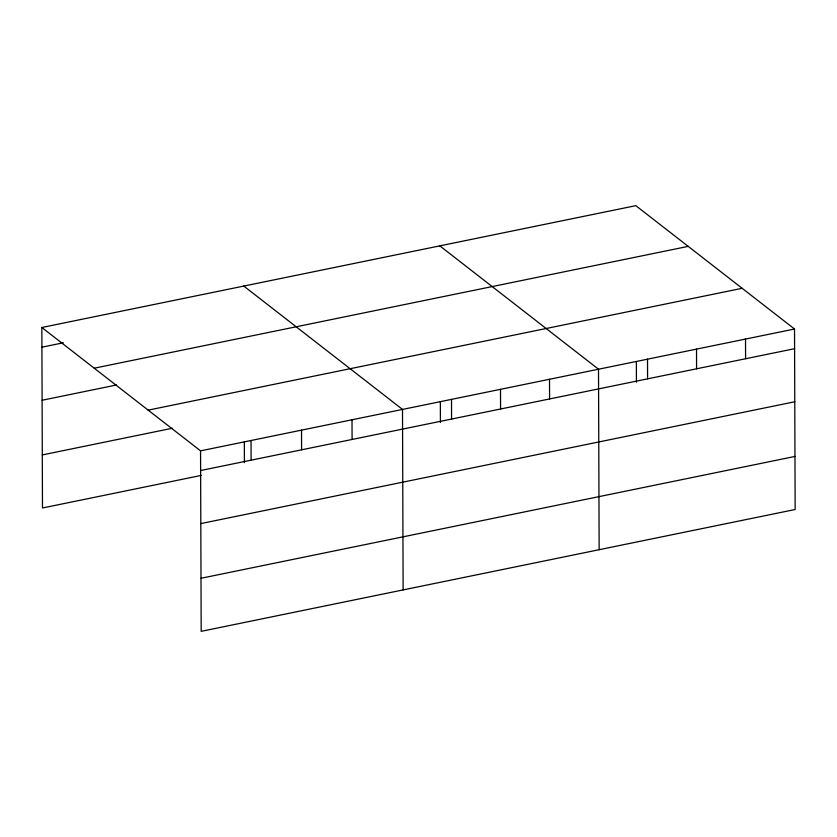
<?xml version="1.0" encoding="UTF-8"?>
<svg xmlns="http://www.w3.org/2000/svg" width="837" height="837" viewBox="0 0 837 837"><rect width="100%" height="100%" fill="white"/><g stroke="black" fill="none" stroke-linecap="round" stroke-linejoin="round"><path stroke-width="1.26" d="M41.85 327.497L635.817 205.661L794.522 329.014L795.15 509.503L201.183 631.339L200.556 450.85L41.85 327.497L42.478 507.986L201.518 475.364M41.923 347.188L63.371 342.783M94.225 368.207L688.192 246.371M42.101 400.253L116.573 384.978M148.18 410.14L742.147 288.305M42.3 454.92L172.296 428.262M200.556 450.85L794.522 329.014M200.618 470.53L794.585 348.694M200.807 523.596L794.773 401.76M200.995 578.273L794.962 456.437M439.812 245.869L598.507 369.211L599.146 549.71M243.797 286.076L402.503 409.419L403.131 589.907M745.516 339.058L745.589 358.749M696.52 349.113L696.583 368.803M647.514 359.167L647.587 378.847M636.361 361.563L636.434 382.268M549.511 379.266L549.574 398.956M500.505 389.32L500.578 409M451.509 399.375L451.572 419.055M440.356 401.77L440.419 422.476M352.011 419.776L352.084 439.467M301.529 430.134L301.592 449.814M251.037 440.492L251.11 460.172M244.341 441.978L244.414 462.683"/></g></svg>
